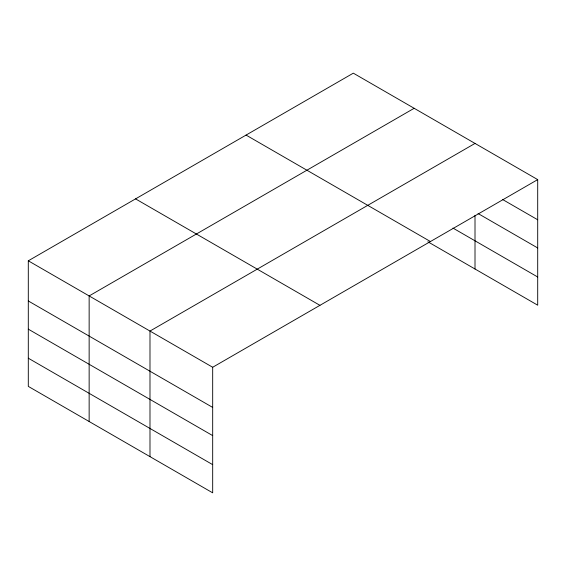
<?xml version="1.0" encoding="UTF-8"?>
<svg xmlns="http://www.w3.org/2000/svg" width="566" height="566" viewBox="0 0 566 566"><rect width="100%" height="100%" fill="white"/><g stroke="black" fill="none" stroke-linecap="round" stroke-linejoin="round"><path stroke-width="0.85" d="M427.854 241.774L537.7 305.194L537.7 179.613L353.318 73.163L28.3 260.806L28.3 386.387L212.682 492.837L212.682 367.263L28.3 260.806M414.163 108.29L89.145 295.94L89.145 421.514M475.008 143.424L149.99 331.068L149.99 456.642M212.682 367.263L537.7 179.613M502.53 199.465L537.7 219.771M478.065 213.531L537.7 247.958M452.956 228.077L537.7 277M246.061 135.083L430.443 241.54M135.557 198.885L319.939 305.336M28.3 300.963L212.682 407.421M28.3 329.157L212.682 435.608M28.3 358.2L212.682 464.651M475.008 215.285L475.008 268.999"/></g></svg>
